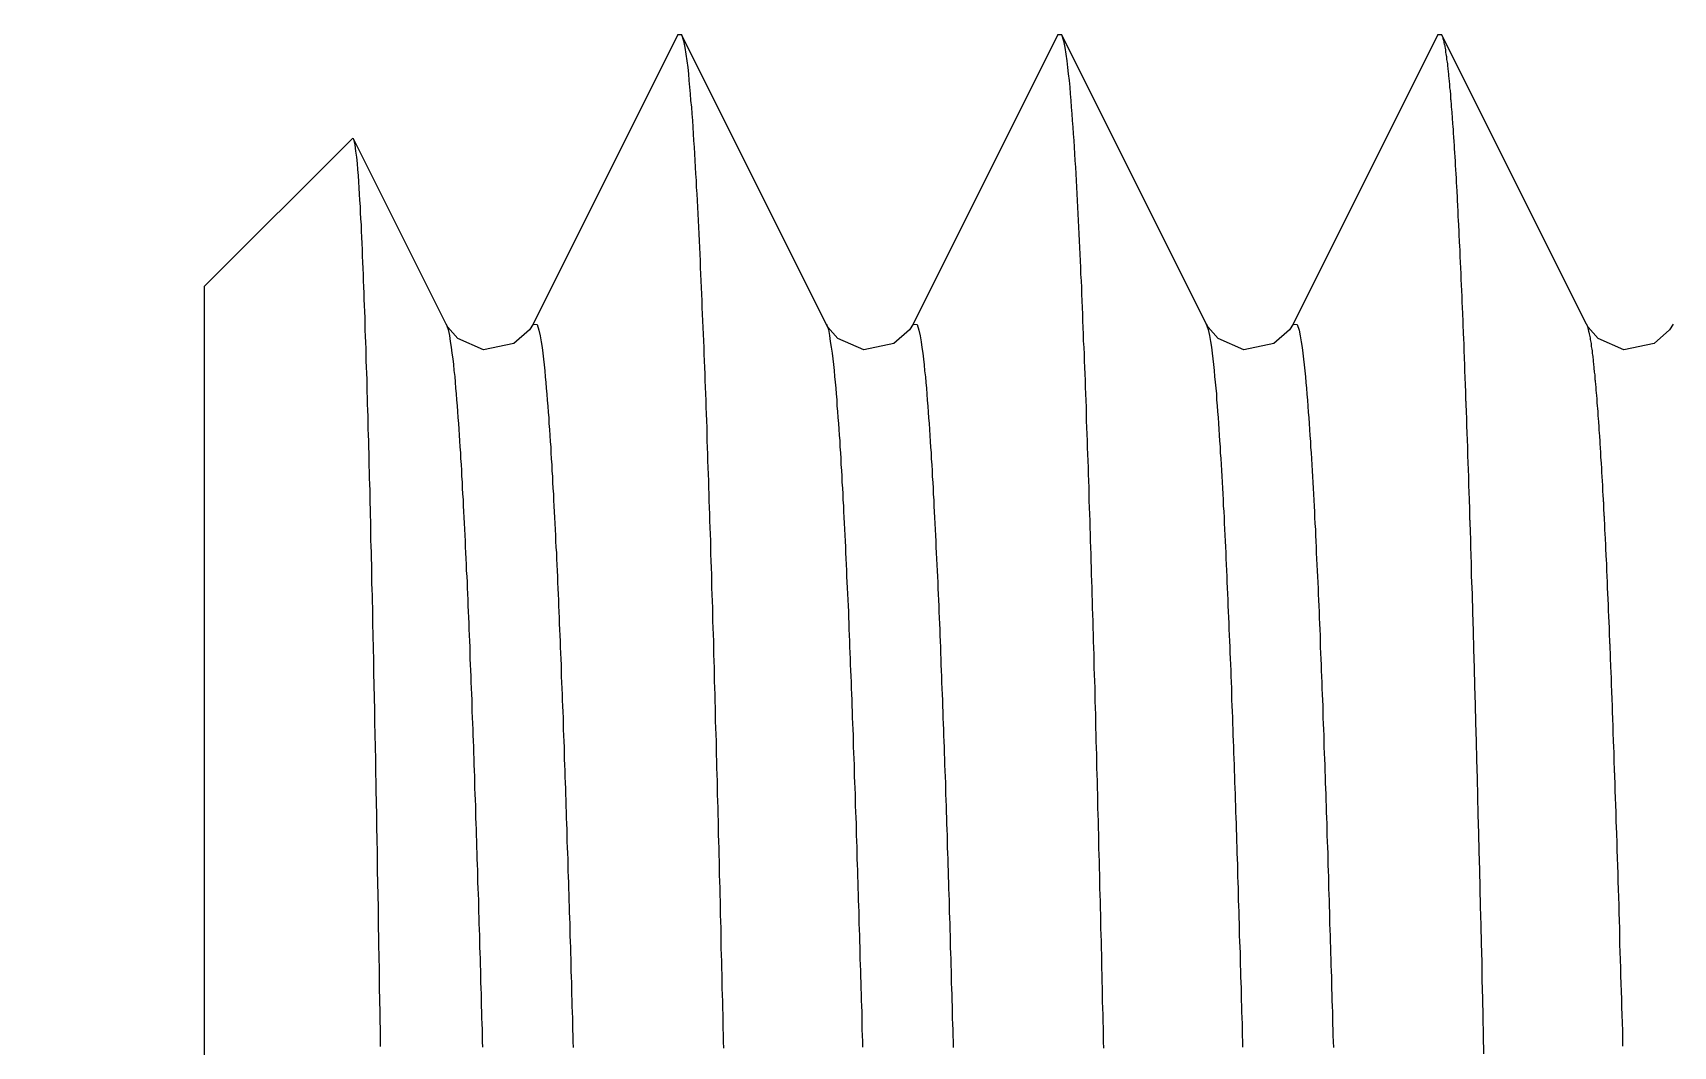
# Model space of a CAD drawing. Header units: millimetres. Extents: x 0 to 3800, y -67 to 2530.
# Drawn here: x 2223.3 to 2229.94, y 905.12 to 909.23 of the extents above; entities that cross this region are included whole.
import ezdxf

# ---------------------------------------------------------------- set-up
doc = ezdxf.new("R2010")
doc.units = ezdxf.units.MM
doc.layers.add('내부선 및 부속', color=4, linetype='Continuous')
doc.layers.add('치수선', color=7, linetype='Continuous')
doc.styles.add('____', font='')
doc.styles.get('____').set_extended_font_data('굴림')
doc.dimstyles.new('MSADIM', dxfattribs={"dimtxt": 33, "dimasz": 17, "dimexe": 10, "dimexo": 7.5, "dimgap": 10, "dimtad": 0, "dimtih": 1, "dimtoh": 1, "dimdec": 0, "dimzin": 1, "dimdsep": 46, "dimtxsty": '____', "dimcen": 11.25, "dimadec": 0, "dimazin": 0, "dimtfac": 1, "dimtdec": 0, "dimtix": 1, "dimtmove": 0, "dimatfit": 3, "dimfxl": 1, "dimtolj": 1, "dimtzin": 1, "dimarcsym": 0})

msp = doc.modelspace()

# ---------------------------------------------------------------- linework, layer by layer
at = {"layer": '내부선 및 부속', "linetype": 'Continuous'}
for p, q in [((2225.91, 909.2199), (2225.3232, 908.0468)), ((2225.91, 909.2199), (2225.9247, 909.2199)), ((2226.5115, 908.0468), (2225.9247, 909.2199)), ((2227.4499, 909.2199), (2226.863, 908.0468)), ((2227.4499, 909.2199), (2227.4645, 909.2199)), ((2228.0513, 908.0468), (2227.4645, 909.2199)), ((2228.9897, 909.2199), (2228.4029, 908.0468)), ((2228.9897, 909.2199), (2229.0043, 909.2199)), ((2229.5912, 908.0468), (2229.0043, 909.2199)), ((2223.9926, 908.2006), (2224.5914, 908.7995)), ((2224.5964, 908.797), (2224.5914, 908.7995)), ((2224.9717, 908.0468), (2224.5964, 908.797)), ((2223.9926, 877.4044), (2223.9926, 908.2004)), ((2228.0513, 908.0469), (2228.0513, 908.0468))]:
    msp.add_line(p, q, dxfattribs=at)
at = {"layer": '내부선 및 부속', "linetype": 'Continuous', "flags": 128}
for points in [[(2225.9248, 909.2197), (2225.9328, 909.1947), (2225.9378, 909.1677), (2225.9418, 909.1407), (2225.9458, 909.1137), (2225.9498, 909.0867), (2225.9528, 909.0607), (2225.9548, 909.0337), (2225.9578, 909.0067), (2225.9598, 908.9797), (2225.9618, 908.9527), (2225.9648, 908.9257), (2225.9668, 908.8987), (2225.9688, 908.8717), (2225.9708, 908.8447), (2225.9718, 908.8177), (2225.9738, 908.7907), (2225.9758, 908.7637), (2225.9778, 908.7367), (2225.9788, 908.7097), (2225.9808, 908.6827), (2225.9818, 908.6557), (2225.9838, 908.6287), (2225.9848, 908.6017), (2225.9868, 908.5747), (2225.9878, 908.5477), (2225.9898, 908.5207), (2225.9908, 908.4937), (2225.9918, 908.4667), (2225.9938, 908.4397), (2225.9948, 908.4127), (2225.9958, 908.3847), (2225.9978, 908.3577), (2225.9988, 908.3307), (2225.9998, 908.3037), (2226.0008, 908.2767), (2226.0018, 908.2497), (2226.0038, 908.2227), (2226.0048, 908.1957), (2226.0058, 908.1687), (2226.0068, 908.1417), (2226.0078, 908.1147), (2226.0088, 908.0877), (2226.0098, 908.0607), (2226.0118, 908.0337), (2226.0128, 908.0067), (2226.0138, 907.9797), (2226.0148, 907.9527), (2226.0158, 907.9257), (2226.0168, 907.8987), (2226.0178, 907.8717), (2226.0188, 907.8447), (2226.0198, 907.8177), (2226.0208, 907.7907), (2226.0218, 907.7637), (2226.0228, 907.7367), (2226.0238, 907.7097), (2226.0248, 907.6827), (2226.0258, 907.6547), (2226.0268, 907.6277), (2226.0268, 907.6007), (2226.0278, 907.5737), (2226.0288, 907.5467), (2226.0298, 907.5197), (2226.0308, 907.4927), (2226.0318, 907.4657), (2226.0328, 907.4387), (2226.0338, 907.4117), (2226.0348, 907.3847), (2226.0358, 907.3577), (2226.0358, 907.3307), (2226.0368, 907.3037), (2226.0378, 907.2767), (2226.0388, 907.2497), (2226.0398, 907.2227), (2226.0408, 907.1957), (2226.0418, 907.1687), (2226.0418, 907.1417), (2226.0428, 907.1147), (2226.0438, 907.0877), (2226.0448, 907.0597), (2226.0458, 907.0327), (2226.0458, 907.0057), (2226.0468, 906.9787), (2226.0478, 906.9517), (2226.0488, 906.9247), (2226.0498, 906.8977), (2226.0498, 906.8707), (2226.0508, 906.8437), (2226.0518, 906.8167), (2226.0528, 906.7897), (2226.0538, 906.7627), (2226.0538, 906.7357), (2226.0548, 906.7087), (2226.0558, 906.6817), (2226.0568, 906.6547), (2226.0568, 906.6277), (2226.0578, 906.6007), (2226.0588, 906.5737), (2226.0598, 906.5467), (2226.0598, 906.5197), (2226.0598, 906.5197), (2226.0608, 906.4917), (2226.0618, 906.4647), (2226.0618, 906.4377), (2226.0628, 906.4107), (2226.0638, 906.3837), (2226.0648, 906.3567), (2226.0648, 906.3297), (2226.0658, 906.3027), (2226.0668, 906.2757), (2226.0668, 906.2487), (2226.0678, 906.2217), (2226.0688, 906.1947), (2226.0698, 906.1677), (2226.0698, 906.1407), (2226.0708, 906.1137), (2226.0718, 906.0867), (2226.0718, 906.0597), (2226.0728, 906.0327), (2226.0738, 906.0057), (2226.0738, 905.9787), (2226.0748, 905.9507), (2226.0758, 905.9237), (2226.0758, 905.8967), (2226.0768, 905.8697), (2226.0778, 905.8427), (2226.0778, 905.8157), (2226.0788, 905.7887), (2226.0798, 905.7617), (2226.0798, 905.7347), (2226.0808, 905.7077), (2226.0818, 905.6807), (2226.0818, 905.6537), (2226.0828, 905.6267), (2226.0838, 905.5997), (2226.0838, 905.5727), (2226.0848, 905.5457), (2226.0848, 905.5187), (2226.0858, 905.4917), (2226.0868, 905.4647), (2226.0868, 905.4377), (2226.0878, 905.4097), (2226.0888, 905.3827), (2226.0888, 905.3557), (2226.0898, 905.3287), (2226.0908, 905.3017), (2226.0908, 905.2747), (2226.0918, 905.2477), (2226.0918, 905.2207), (2226.0928, 905.1937), (2226.0938, 905.1667), (2226.0938, 905.1397), (2226.0948, 905.1127)], [(2227.4648, 909.2197), (2227.4728, 909.1947), (2227.4778, 909.1677), (2227.4818, 909.1407), (2227.4858, 909.1137), (2227.4888, 909.0867), (2227.4918, 909.0607), (2227.4948, 909.0337), (2227.4978, 909.0067), (2227.4998, 908.9797), (2227.5018, 908.9527), (2227.5038, 908.9257), (2227.5058, 908.8987), (2227.5078, 908.8717), (2227.5098, 908.8447), (2227.5118, 908.8177), (2227.5138, 908.7907), (2227.5158, 908.7637), (2227.5168, 908.7367), (2227.5188, 908.7097), (2227.5208, 908.6827), (2227.5218, 908.6557), (2227.5238, 908.6287), (2227.5248, 908.6017), (2227.5268, 908.5747), (2227.5278, 908.5477), (2227.5288, 908.5207), (2227.5308, 908.4937), (2227.5318, 908.4667), (2227.5338, 908.4397), (2227.5348, 908.4127), (2227.5358, 908.3847), (2227.5368, 908.3577), (2227.5388, 908.3307), (2227.5398, 908.3037), (2227.5408, 908.2767), (2227.5418, 908.2497), (2227.5438, 908.2227), (2227.5448, 908.1957), (2227.5458, 908.1687), (2227.5468, 908.1417), (2227.5478, 908.1147), (2227.5488, 908.0877), (2227.5498, 908.0607), (2227.5508, 908.0337), (2227.5518, 908.0067), (2227.5528, 907.9797), (2227.5548, 907.9527), (2227.5558, 907.9257), (2227.5568, 907.8987), (2227.5578, 907.8717), (2227.5588, 907.8447), (2227.5598, 907.8177), (2227.5608, 907.7907), (2227.5618, 907.7637), (2227.5628, 907.7367), (2227.5638, 907.7097), (2227.5638, 907.6827), (2227.5648, 907.6547), (2227.5658, 907.6277), (2227.5668, 907.6007), (2227.5678, 907.5737), (2227.5688, 907.5467), (2227.5698, 907.5197), (2227.5708, 907.4927), (2227.5718, 907.4657), (2227.5728, 907.4387), (2227.5738, 907.4117), (2227.5748, 907.3847), (2227.5748, 907.3577), (2227.5758, 907.3307), (2227.5768, 907.3037), (2227.5778, 907.2767), (2227.5788, 907.2497), (2227.5798, 907.2227), (2227.5808, 907.1957), (2227.5808, 907.1687), (2227.5818, 907.1417), (2227.5828, 907.1147), (2227.5838, 907.0877), (2227.5848, 907.0597), (2227.5848, 907.0327), (2227.5858, 907.0057), (2227.5868, 906.9787), (2227.5878, 906.9517), (2227.5888, 906.9247), (2227.5888, 906.8977), (2227.5898, 906.8707), (2227.5908, 906.8437), (2227.5918, 906.8167), (2227.5928, 906.7897), (2227.5928, 906.7627), (2227.5938, 906.7357), (2227.5948, 906.7087), (2227.5958, 906.6817), (2227.5958, 906.6547), (2227.5968, 906.6277), (2227.5978, 906.6007), (2227.5988, 906.5737), (2227.5988, 906.5467), (2227.5998, 906.5197), (2227.5998, 906.5197), (2227.6008, 906.4917), (2227.6018, 906.4647), (2227.6018, 906.4377), (2227.6028, 906.4107), (2227.6038, 906.3837), (2227.6038, 906.3567), (2227.6048, 906.3297), (2227.6058, 906.3027), (2227.6068, 906.2757), (2227.6068, 906.2487), (2227.6078, 906.2217), (2227.6088, 906.1947), (2227.6088, 906.1677), (2227.6098, 906.1407), (2227.6108, 906.1137), (2227.6108, 906.0867), (2227.6118, 906.0597), (2227.6128, 906.0327), (2227.6128, 906.0057), (2227.6138, 905.9787), (2227.6148, 905.9507), (2227.6148, 905.9237), (2227.6158, 905.8967), (2227.6168, 905.8697), (2227.6168, 905.8427), (2227.6178, 905.8157), (2227.6188, 905.7887), (2227.6188, 905.7617), (2227.6198, 905.7347), (2227.6208, 905.7077), (2227.6208, 905.6807), (2227.6218, 905.6537), (2227.6228, 905.6267), (2227.6228, 905.5997), (2227.6238, 905.5727), (2227.6248, 905.5457), (2227.6248, 905.5187), (2227.6258, 905.4917), (2227.6268, 905.4647), (2227.6268, 905.4377), (2227.6278, 905.4097), (2227.6278, 905.3827), (2227.6288, 905.3557), (2227.6298, 905.3287), (2227.6298, 905.3017), (2227.6308, 905.2747), (2227.6318, 905.2477), (2227.6318, 905.2207), (2227.6328, 905.1937), (2227.6328, 905.1667), (2227.6338, 905.1397), (2227.6348, 905.1127)], [(2229.0038, 909.2197), (2229.0068, 909.2147), (2229.0088, 909.2097), (2229.0098, 909.2037), (2229.0118, 909.1977), (2229.0128, 909.1927), (2229.0138, 909.1867), (2229.0148, 909.1817), (2229.0168, 909.1757), (2229.0178, 909.1697), (2229.0188, 909.1647), (2229.0198, 909.1587), (2229.0198, 909.1527), (2229.0208, 909.1477), (2229.0218, 909.1417), (2229.0228, 909.1357), (2229.0238, 909.1307), (2229.0248, 909.1247), (2229.0248, 909.1187), (2229.0258, 909.1137), (2229.0268, 909.1077), (2229.0278, 909.1017), (2229.0278, 909.0957), (2229.0288, 909.0907), (2229.0298, 909.0847), (2229.0298, 909.0787), (2229.0308, 909.0737), (2229.0308, 909.0677), (2229.0318, 909.0617), (2229.0328, 909.0567), (2229.0328, 909.0507), (2229.0338, 909.0447), (2229.0338, 909.0387), (2229.0348, 909.0337), (2229.0348, 909.0277), (2229.0358, 909.0217), (2229.0358, 909.0157), (2229.0368, 909.0107), (2229.0368, 909.0047), (2229.0378, 908.9987), (2229.0388, 908.9937), (2229.0388, 908.9877), (2229.0398, 908.9817), (2229.0398, 908.9757), (2229.0398, 908.9707), (2229.0408, 908.9647), (2229.0408, 908.9587), (2229.0418, 908.9537), (2229.0418, 908.9477), (2229.0428, 908.9417), (2229.0428, 908.9357), (2229.0438, 908.9307), (2229.0438, 908.9247), (2229.0448, 908.9187), (2229.0448, 908.9137), (2229.0458, 908.9077), (2229.0458, 908.9017), (2229.0458, 908.8957), (2229.0468, 908.8907), (2229.0468, 908.8847), (2229.0478, 908.8787), (2229.0478, 908.8727), (2229.0488, 908.8677), (2229.0488, 908.8617), (2229.0488, 908.8557), (2229.0498, 908.8507), (2229.0498, 908.8447), (2229.0508, 908.8387), (2229.0508, 908.8327), (2229.0508, 908.8277), (2229.0518, 908.8217), (2229.0518, 908.8157), (2229.0528, 908.8097), (2229.0528, 908.8047), (2229.0528, 908.7987), (2229.0538, 908.7927), (2229.0538, 908.7877), (2229.0538, 908.7817), (2229.0548, 908.7757), (2229.0548, 908.7697), (2229.0558, 908.7647), (2229.0558, 908.7587), (2229.0558, 908.7527), (2229.0568, 908.7467), (2229.0568, 908.7417), (2229.0568, 908.7357), (2229.0578, 908.7297), (2229.0578, 908.7247), (2229.0578, 908.7187), (2229.0588, 908.7127), (2229.0588, 908.7067), (2229.0588, 908.7017), (2229.0598, 908.6957), (2229.0598, 908.6897), (2229.0598, 908.6837), (2229.0608, 908.6787), (2229.0608, 908.6727), (2229.0608, 908.6667), (2229.0618, 908.6617), (2229.0618, 908.6557), (2229.0618, 908.6497), (2229.0618, 908.6497), (2229.0628, 908.6437), (2229.0628, 908.6387), (2229.0628, 908.6327), (2229.0638, 908.6267), (2229.0638, 908.6207), (2229.0638, 908.6157), (2229.0648, 908.6097), (2229.0648, 908.6037), (2229.0648, 908.5977), (2229.0658, 908.5927), (2229.0658, 908.5867), (2229.0658, 908.5807), (2229.0658, 908.5757), (2229.0668, 908.5697), (2229.0668, 908.5637), (2229.0668, 908.5577), (2229.0678, 908.5527), (2229.0678, 908.5467), (2229.0678, 908.5407), (2229.0688, 908.5347), (2229.0688, 908.5297), (2229.0688, 908.5237), (2229.0688, 908.5177), (2229.0698, 908.5127), (2229.0698, 908.5067), (2229.0698, 908.5007), (2229.0708, 908.4947), (2229.0708, 908.4897), (2229.0708, 908.4837), (2229.0708, 908.4777), (2229.0718, 908.4717), (2229.0718, 908.4667), (2229.0718, 908.4607), (2229.0728, 908.4547), (2229.0728, 908.4487), (2229.0728, 908.4437), (2229.0728, 908.4377), (2229.0738, 908.4317), (2229.0738, 908.4267), (2229.0738, 908.4207), (2229.0748, 908.4147), (2229.0748, 908.4087), (2229.0748, 908.4037), (2229.0748, 908.3977), (2229.0758, 908.3917), (2229.0758, 908.3857), (2229.0758, 908.3807), (2229.0758, 908.3747), (2229.0768, 908.3687), (2229.0768, 908.3627), (2229.0768, 908.3577), (2229.0778, 908.3517), (2229.0778, 908.3457), (2229.0778, 908.3407), (2229.0778, 908.3347), (2229.0788, 908.3287), (2229.0788, 908.3227), (2229.0788, 908.3177), (2229.0788, 908.3117), (2229.0798, 908.3057), (2229.0798, 908.2997), (2229.0798, 908.2947), (2229.0798, 908.2887), (2229.0808, 908.2827), (2229.0808, 908.2767), (2229.0808, 908.2717), (2229.0808, 908.2657), (2229.0818, 908.2597), (2229.0818, 908.2547), (2229.0818, 908.2487), (2229.0818, 908.2427), (2229.0828, 908.2367), (2229.0828, 908.2317), (2229.0828, 908.2257), (2229.0828, 908.2197), (2229.0838, 908.2137), (2229.0838, 908.2087), (2229.0838, 908.2027), (2229.0838, 908.1967), (2229.0848, 908.1907), (2229.0848, 908.1857), (2229.0848, 908.1797), (2229.0848, 908.1737), (2229.0858, 908.1687), (2229.0858, 908.1627), (2229.0858, 908.1567), (2229.0858, 908.1507), (2229.0868, 908.1457), (2229.0868, 908.1397), (2229.0868, 908.1337), (2229.0868, 908.1277), (2229.0878, 908.1227), (2229.0878, 908.1167), (2229.0878, 908.1107), (2229.0878, 908.1047), (2229.0888, 908.0997), (2229.0888, 908.0937), (2229.0888, 908.0877), (2229.0888, 908.0817), (2229.0888, 908.0767), (2229.0888, 908.0767), (2229.0898, 908.0707), (2229.0898, 908.0647), (2229.0898, 908.0597), (2229.0898, 908.0537), (2229.0908, 908.0477), (2229.0908, 908.0417), (2229.0908, 908.0367), (2229.0908, 908.0307), (2229.0918, 908.0247), (2229.0918, 908.0187), (2229.0918, 908.0137), (2229.0918, 908.0077), (2229.0918, 908.0017), (2229.0928, 907.9957), (2229.0928, 907.9907), (2229.0928, 907.9847), (2229.0928, 907.9787), (2229.0938, 907.9737), (2229.0938, 907.9677), (2229.0938, 907.9617), (2229.0938, 907.9557), (2229.0938, 907.9507), (2229.0948, 907.9447), (2229.0948, 907.9387), (2229.0948, 907.9327), (2229.0948, 907.9277), (2229.0958, 907.9217), (2229.0958, 907.9157), (2229.0958, 907.9097), (2229.0958, 907.9047), (2229.0958, 907.8987), (2229.0968, 907.8927), (2229.0968, 907.8867), (2229.0968, 907.8817), (2229.0968, 907.8757), (2229.0968, 907.8697), (2229.0978, 907.8647), (2229.0978, 907.8587), (2229.0978, 907.8527), (2229.0978, 907.8467), (2229.0988, 907.8417), (2229.0988, 907.8357), (2229.0988, 907.8297), (2229.0988, 907.8237), (2229.0988, 907.8187), (2229.0998, 907.8127), (2229.0998, 907.8067), (2229.0998, 907.8007), (2229.0998, 907.7957), (2229.0998, 907.7897), (2229.1008, 907.7837), (2229.1008, 907.7777), (2229.1008, 907.7727), (2229.1008, 907.7667), (2229.1008, 907.7607), (2229.1018, 907.7557), (2229.1018, 907.7497), (2229.1018, 907.7437), (2229.1018, 907.7377), (2229.1028, 907.7327), (2229.1028, 907.7267), (2229.1028, 907.7207), (2229.1028, 907.7147), (2229.1028, 907.7097), (2229.1038, 907.7037), (2229.1038, 907.6977), (2229.1038, 907.6917), (2229.1038, 907.6867), (2229.1038, 907.6807), (2229.1048, 907.6747), (2229.1048, 907.6697), (2229.1048, 907.6637), (2229.1048, 907.6577), (2229.1048, 907.6517), (2229.1058, 907.6467), (2229.1058, 907.6407), (2229.1058, 907.6347), (2229.1058, 907.6287), (2229.1058, 907.6237), (2229.1068, 907.6177), (2229.1068, 907.6117), (2229.1068, 907.6057), (2229.1068, 907.6007), (2229.1068, 907.5947), (2229.1078, 907.5887), (2229.1078, 907.5827), (2229.1078, 907.5777), (2229.1078, 907.5717), (2229.1078, 907.5657), (2229.1088, 907.5607), (2229.1088, 907.5547), (2229.1088, 907.5487), (2229.1088, 907.5427), (2229.1088, 907.5377), (2229.1098, 907.5317), (2229.1098, 907.5257), (2229.1098, 907.5197), (2229.1098, 907.5147), (2229.1098, 907.5087), (2229.1098, 907.5027), (2229.1098, 907.5027), (2229.1108, 907.4967), (2229.1108, 907.4917), (2229.1108, 907.4857), (2229.1108, 907.4797), (2229.1108, 907.4737), (2229.1118, 907.4687), (2229.1118, 907.4627), (2229.1118, 907.4567), (2229.1118, 907.4517), (2229.1118, 907.4457), (2229.1128, 907.4397), (2229.1128, 907.4337), (2229.1128, 907.4287), (2229.1128, 907.4227), (2229.1128, 907.4167), (2229.1128, 907.4107), (2229.1138, 907.4057), (2229.1138, 907.3997), (2229.1138, 907.3937), (2229.1138, 907.3877), (2229.1138, 907.3827), (2229.1148, 907.3767), (2229.1148, 907.3707), (2229.1148, 907.3647), (2229.1148, 907.3597), (2229.1148, 907.3537), (2229.1158, 907.3477), (2229.1158, 907.3427), (2229.1158, 907.3367), (2229.1158, 907.3307), (2229.1158, 907.3247), (2229.1158, 907.3197), (2229.1168, 907.3137), (2229.1168, 907.3077), (2229.1168, 907.3017), (2229.1168, 907.2967), (2229.1168, 907.2907), (2229.1178, 907.2847), (2229.1178, 907.2787), (2229.1178, 907.2737), (2229.1178, 907.2677), (2229.1178, 907.2617), (2229.1178, 907.2557), (2229.1188, 907.2507), (2229.1188, 907.2447), (2229.1188, 907.2387), (2229.1188, 907.2337), (2229.1188, 907.2277), (2229.1198, 907.2217), (2229.1198, 907.2157), (2229.1198, 907.2107), (2229.1198, 907.2047), (2229.1198, 907.1987), (2229.1198, 907.1927), (2229.1208, 907.1877), (2229.1208, 907.1817), (2229.1208, 907.1757), (2229.1208, 907.1697), (2229.1208, 907.1647), (2229.1208, 907.1587), (2229.1218, 907.1527), (2229.1218, 907.1467), (2229.1218, 907.1417), (2229.1218, 907.1357), (2229.1218, 907.1297), (2229.1228, 907.1247), (2229.1228, 907.1187), (2229.1228, 907.1127), (2229.1228, 907.1067), (2229.1228, 907.1017), (2229.1228, 907.0957), (2229.1238, 907.0897), (2229.1238, 907.0837), (2229.1238, 907.0787), (2229.1238, 907.0727), (2229.1238, 907.0667), (2229.1238, 907.0607), (2229.1248, 907.0557), (2229.1248, 907.0497), (2229.1248, 907.0437), (2229.1248, 907.0377), (2229.1248, 907.0327), (2229.1248, 907.0267), (2229.1248, 907.0267)], [(2224.7058, 905.1197), (2224.7058, 905.1447), (2224.7048, 905.1697), (2224.7048, 905.1947), (2224.7038, 905.2197), (2224.7038, 905.2447), (2224.7038, 905.2697), (2224.7028, 905.2947), (2224.7028, 905.3197), (2224.7028, 905.3197), (2224.7018, 905.3447), (2224.7018, 905.3697), (2224.7018, 905.3947), (2224.7008, 905.4197), (2224.7008, 905.4447), (2224.6998, 905.4697), (2224.6998, 905.4947), (2224.6988, 905.5197), (2224.6988, 905.5447), (2224.6988, 905.5697), (2224.6978, 905.5947), (2224.6978, 905.6197), (2224.6968, 905.6447), (2224.6968, 905.6697), (2224.6968, 905.6947), (2224.6958, 905.7207), (2224.6958, 905.7457), (2224.6948, 905.7707), (2224.6948, 905.7957), (2224.6938, 905.8207), (2224.6938, 905.8457), (2224.6928, 905.8707), (2224.6928, 905.8957), (2224.6928, 905.9207), (2224.6918, 905.9457), (2224.6918, 905.9707), (2224.6908, 905.9957), (2224.6908, 906.0207), (2224.6898, 906.0457), (2224.6898, 906.0707), (2224.6888, 906.0957), (2224.6888, 906.1207), (2224.6878, 906.1457), (2224.6878, 906.1707), (2224.6878, 906.1957), (2224.6868, 906.2207), (2224.6868, 906.2457), (2224.6858, 906.2707), (2224.6858, 906.2957), (2224.6848, 906.3207), (2224.6848, 906.3457), (2224.6838, 906.3707), (2224.6838, 906.3957), (2224.6828, 906.4207), (2224.6828, 906.4457), (2224.6818, 906.4707), (2224.6818, 906.4967), (2224.6808, 906.5217), (2224.6808, 906.5467), (2224.6798, 906.5717), (2224.6798, 906.5967), (2224.6788, 906.6217), (2224.6788, 906.6467), (2224.6778, 906.6717), (2224.6778, 906.6967), (2224.6768, 906.7217), (2224.6768, 906.7467), (2224.6758, 906.7717), (2224.6758, 906.7967), (2224.6748, 906.8217), (2224.6748, 906.8467), (2224.6738, 906.8717), (2224.6738, 906.8967), (2224.6728, 906.9217), (2224.6728, 906.9467), (2224.6718, 906.9717), (2224.6708, 906.9967), (2224.6708, 907.0217), (2224.6698, 907.0467), (2224.6698, 907.0717), (2224.6688, 907.0967), (2224.6688, 907.1217), (2224.6678, 907.1467), (2224.6668, 907.1717), (2224.6668, 907.1967), (2224.6658, 907.2217), (2224.6658, 907.2467), (2224.6648, 907.2717), (2224.6648, 907.2967), (2224.6638, 907.3227), (2224.6628, 907.3477), (2224.6628, 907.3727), (2224.6618, 907.3977), (2224.6608, 907.4227), (2224.6608, 907.4477), (2224.6598, 907.4727), (2224.6598, 907.4977), (2224.6588, 907.5227), (2224.6578, 907.5477), (2224.6578, 907.5727), (2224.6568, 907.5977), (2224.6558, 907.6227), (2224.6558, 907.6477), (2224.6548, 907.6727), (2224.6538, 907.6977), (2224.6528, 907.7227), (2224.6528, 907.7477), (2224.6518, 907.7727), (2224.6508, 907.7977), (2224.6508, 907.8227), (2224.6508, 907.8227), (2224.6498, 907.8477), (2224.6488, 907.8727), (2224.6478, 907.8977), (2224.6478, 907.9227), (2224.6468, 907.9477), (2224.6458, 907.9727), (2224.6448, 907.9977), (2224.6438, 908.0227), (2224.6428, 908.0477), (2224.6428, 908.0727), (2224.6418, 908.0977), (2224.6408, 908.1227), (2224.6398, 908.1477), (2224.6388, 908.1727), (2224.6378, 908.1977), (2224.6368, 908.2227), (2224.6358, 908.2477), (2224.6348, 908.2727), (2224.6338, 908.2977), (2224.6328, 908.3227), (2224.6318, 908.3487), (2224.6308, 908.3737), (2224.6298, 908.3987), (2224.6288, 908.4237), (2224.6278, 908.4487), (2224.6258, 908.4737), (2224.6248, 908.4987), (2224.6238, 908.5237), (2224.6218, 908.5487), (2224.6208, 908.5737), (2224.6188, 908.5987), (2224.6178, 908.6237), (2224.6158, 908.6487), (2224.6138, 908.6737), (2224.6118, 908.6977), (2224.6088, 908.7227), (2224.6058, 908.7477), (2224.6028, 908.7727), (2224.5968, 908.7967), (2224.5968, 908.7967)], [(2225.3232, 908.0467), (2225.3087, 908.0232), (2225.2456, 907.9678), (2225.1231, 907.9428), (2225.0189, 907.9888), (2224.9784, 908.0347), (2224.9716, 908.0469)], [(2224.9718, 908.0467), (2224.9798, 908.0247), (2224.9848, 908.0007), (2224.9878, 907.9767), (2224.9918, 907.9537), (2224.9948, 907.9297), (2224.9978, 907.9067), (2225.0008, 907.8827), (2225.0028, 907.8587), (2225.0058, 907.8347), (2225.0078, 907.8117), (2225.0098, 907.7877), (2225.0118, 907.7637), (2225.0138, 907.7397), (2225.0158, 907.7157), (2225.0168, 907.6927), (2225.0188, 907.6687), (2225.0208, 907.6447), (2225.0228, 907.6207), (2225.0238, 907.5967), (2225.0258, 907.5737), (2225.0268, 907.5497), (2225.0288, 907.5257), (2225.0298, 907.5017), (2225.0318, 907.4777), (2225.0328, 907.4537), (2225.0338, 907.4307), (2225.0358, 907.4067), (2225.0368, 907.3827), (2225.0378, 907.3587), (2225.0398, 907.3347), (2225.0408, 907.3107), (2225.0418, 907.2877), (2225.0428, 907.2637), (2225.0438, 907.2397), (2225.0458, 907.2157), (2225.0468, 907.1917), (2225.0478, 907.1677), (2225.0488, 907.1447), (2225.0498, 907.1207), (2225.0508, 907.0967), (2225.0518, 907.0727), (2225.0528, 907.0487), (2225.0548, 907.0247), (2225.0558, 907.0017), (2225.0568, 906.9777), (2225.0578, 906.9537), (2225.0588, 906.9297), (2225.0598, 906.9057), (2225.0608, 906.8817), (2225.0618, 906.8577), (2225.0628, 906.8347), (2225.0638, 906.8107), (2225.0648, 906.7867), (2225.0658, 906.7627), (2225.0668, 906.7387), (2225.0668, 906.7147), (2225.0678, 906.6907), (2225.0688, 906.6677), (2225.0698, 906.6437), (2225.0708, 906.6197), (2225.0718, 906.5957), (2225.0728, 906.5717), (2225.0738, 906.5477), (2225.0748, 906.5247), (2225.0758, 906.5007), (2225.0758, 906.4767), (2225.0768, 906.4527), (2225.0778, 906.4287), (2225.0788, 906.4047), (2225.0798, 906.3807), (2225.0808, 906.3577), (2225.0818, 906.3337), (2225.0818, 906.3097), (2225.0828, 906.2857), (2225.0838, 906.2617), (2225.0848, 906.2377), (2225.0858, 906.2137), (2225.0858, 906.1907), (2225.0868, 906.1667), (2225.0878, 906.1427), (2225.0888, 906.1187), (2225.0898, 906.0947), (2225.0898, 906.0707), (2225.0908, 906.0467), (2225.0918, 906.0237), (2225.0928, 905.9997), (2225.0928, 905.9757), (2225.0938, 905.9517), (2225.0948, 905.9277), (2225.0958, 905.9037), (2225.0958, 905.8797), (2225.0968, 905.8567), (2225.0978, 905.8327), (2225.0988, 905.8087), (2225.0988, 905.7847), (2225.0998, 905.7607), (2225.1008, 905.7367), (2225.1018, 905.7127), (2225.1018, 905.6897), (2225.1028, 905.6657), (2225.1028, 905.6657), (2225.1038, 905.6417), (2225.1038, 905.6177), (2225.1048, 905.5937), (2225.1058, 905.5697), (2225.1068, 905.5457), (2225.1068, 905.5227), (2225.1078, 905.4987), (2225.1088, 905.4747), (2225.1088, 905.4507), (2225.1098, 905.4267), (2225.1108, 905.4027), (2225.1108, 905.3787), (2225.1118, 905.3557), (2225.1128, 905.3317), (2225.1128, 905.3077), (2225.1138, 905.2837), (2225.1148, 905.2597), (2225.1148, 905.2357), (2225.1158, 905.2117), (2225.1168, 905.1887), (2225.1168, 905.1647), (2225.1178, 905.1407), (2225.1188, 905.1167)], [(2225.3228, 908.0467), (2225.3398, 908.0457), (2225.3468, 908.0227), (2225.3518, 907.9997), (2225.3558, 907.9757), (2225.3598, 907.9527), (2225.3628, 907.9287), (2225.3658, 907.9047), (2225.3678, 907.8817), (2225.3708, 907.8577), (2225.3728, 907.8337), (2225.3748, 907.8097), (2225.3768, 907.7867), (2225.3788, 907.7627), (2225.3808, 907.7387), (2225.3828, 907.7147), (2225.3848, 907.6907), (2225.3868, 907.6677), (2225.3878, 907.6437), (2225.3898, 907.6197), (2225.3908, 907.5957), (2225.3928, 907.5717), (2225.3948, 907.5487), (2225.3958, 907.5247), (2225.3968, 907.5007), (2225.3988, 907.4767), (2225.3998, 907.4527), (2225.4018, 907.4287), (2225.4028, 907.4057), (2225.4038, 907.3817), (2225.4058, 907.3577), (2225.4068, 907.3337), (2225.4078, 907.3097), (2225.4088, 907.2857), (2225.4108, 907.2627), (2225.4118, 907.2387), (2225.4128, 907.2147), (2225.4138, 907.1907), (2225.4148, 907.1667), (2225.4158, 907.1427), (2225.4178, 907.1197), (2225.4188, 907.0957), (2225.4198, 907.0717), (2225.4208, 907.0477), (2225.4218, 907.0237), (2225.4228, 906.9997), (2225.4238, 906.9757), (2225.4248, 906.9527), (2225.4258, 906.9287), (2225.4268, 906.9047), (2225.4278, 906.8807), (2225.4288, 906.8567), (2225.4298, 906.8327), (2225.4308, 906.8097), (2225.4318, 906.7857), (2225.4328, 906.7617), (2225.4338, 906.7377), (2225.4348, 906.7137), (2225.4358, 906.6897), (2225.4368, 906.6657), (2225.4378, 906.6427), (2225.4378, 906.6187), (2225.4388, 906.5947), (2225.4398, 906.5707), (2225.4408, 906.5467), (2225.4418, 906.5227), (2225.4428, 906.4987), (2225.4438, 906.4757), (2225.4448, 906.4517), (2225.4448, 906.4277), (2225.4458, 906.4037), (2225.4468, 906.3797), (2225.4478, 906.3557), (2225.4488, 906.3327), (2225.4498, 906.3087), (2225.4498, 906.2847), (2225.4508, 906.2607), (2225.4518, 906.2367), (2225.4528, 906.2127), (2225.4538, 906.1887), (2225.4548, 906.1657), (2225.4548, 906.1417), (2225.4558, 906.1177), (2225.4568, 906.0937), (2225.4578, 906.0697), (2225.4578, 906.0457), (2225.4588, 906.0217), (2225.4598, 905.9987), (2225.4608, 905.9747), (2225.4608, 905.9507), (2225.4618, 905.9267), (2225.4628, 905.9027), (2225.4638, 905.8787), (2225.4638, 905.8547), (2225.4648, 905.8317), (2225.4658, 905.8077), (2225.4668, 905.7837), (2225.4668, 905.7597), (2225.4678, 905.7357), (2225.4688, 905.7117), (2225.4698, 905.6877), (2225.4698, 905.6877), (2225.4698, 905.6647), (2225.4708, 905.6407), (2225.4718, 905.6167), (2225.4718, 905.5927), (2225.4728, 905.5687), (2225.4738, 905.5447), (2225.4748, 905.5207), (2225.4748, 905.4977), (2225.4758, 905.4737), (2225.4768, 905.4497), (2225.4768, 905.4257), (2225.4778, 905.4017), (2225.4788, 905.3777), (2225.4788, 905.3537), (2225.4798, 905.3307), (2225.4808, 905.3067), (2225.4808, 905.2827), (2225.4818, 905.2587), (2225.4828, 905.2347), (2225.4828, 905.2107), (2225.4838, 905.1867), (2225.4848, 905.1637), (2225.4848, 905.1397), (2225.4858, 905.1157)], [(2226.863, 908.0467), (2226.8485, 908.0232), (2226.7854, 907.9678), (2226.663, 907.9428), (2226.5587, 907.9888), (2226.5183, 908.0347), (2226.5114, 908.0469)], [(2226.5118, 908.0467), (2226.5198, 908.0247), (2226.5238, 908.0007), (2226.5278, 907.9767), (2226.5318, 907.9537), (2226.5348, 907.9297), (2226.5378, 907.9067), (2226.5408, 907.8827), (2226.5428, 907.8587), (2226.5448, 907.8347), (2226.5478, 907.8117), (2226.5498, 907.7877), (2226.5518, 907.7637), (2226.5538, 907.7397), (2226.5548, 907.7157), (2226.5568, 907.6927), (2226.5588, 907.6687), (2226.5608, 907.6447), (2226.5618, 907.6207), (2226.5638, 907.5967), (2226.5658, 907.5737), (2226.5668, 907.5497), (2226.5688, 907.5257), (2226.5698, 907.5017), (2226.5708, 907.4777), (2226.5728, 907.4537), (2226.5738, 907.4307), (2226.5748, 907.4067), (2226.5768, 907.3827), (2226.5778, 907.3587), (2226.5788, 907.3347), (2226.5808, 907.3107), (2226.5818, 907.2877), (2226.5828, 907.2637), (2226.5838, 907.2397), (2226.5848, 907.2157), (2226.5868, 907.1917), (2226.5878, 907.1677), (2226.5888, 907.1447), (2226.5898, 907.1207), (2226.5908, 907.0967), (2226.5918, 907.0727), (2226.5928, 907.0487), (2226.5938, 907.0247), (2226.5948, 907.0017), (2226.5958, 906.9777), (2226.5978, 906.9537), (2226.5988, 906.9297), (2226.5998, 906.9057), (2226.6008, 906.8817), (2226.6018, 906.8577), (2226.6028, 906.8347), (2226.6028, 906.8107), (2226.6038, 906.7867), (2226.6048, 906.7627), (2226.6058, 906.7387), (2226.6068, 906.7147), (2226.6078, 906.6907), (2226.6088, 906.6677), (2226.6098, 906.6437), (2226.6108, 906.6197), (2226.6118, 906.5957), (2226.6128, 906.5717), (2226.6138, 906.5477), (2226.6148, 906.5247), (2226.6148, 906.5007), (2226.6158, 906.4767), (2226.6168, 906.4527), (2226.6178, 906.4287), (2226.6188, 906.4047), (2226.6198, 906.3807), (2226.6208, 906.3577), (2226.6208, 906.3337), (2226.6218, 906.3097), (2226.6228, 906.2857), (2226.6238, 906.2617), (2226.6248, 906.2377), (2226.6248, 906.2137), (2226.6258, 906.1907), (2226.6268, 906.1667), (2226.6278, 906.1427), (2226.6288, 906.1187), (2226.6288, 906.0947), (2226.6298, 906.0707), (2226.6308, 906.0467), (2226.6318, 906.0237), (2226.6318, 905.9997), (2226.6328, 905.9757), (2226.6338, 905.9517), (2226.6348, 905.9277), (2226.6358, 905.9037), (2226.6358, 905.8797), (2226.6368, 905.8567), (2226.6378, 905.8327), (2226.6378, 905.8087), (2226.6388, 905.7847), (2226.6398, 905.7607), (2226.6408, 905.7367), (2226.6408, 905.7127), (2226.6418, 905.6897), (2226.6428, 905.6657), (2226.6428, 905.6657), (2226.6438, 905.6417), (2226.6438, 905.6177), (2226.6448, 905.5937), (2226.6458, 905.5697), (2226.6458, 905.5457), (2226.6468, 905.5227), (2226.6478, 905.4987), (2226.6478, 905.4747), (2226.6488, 905.4507), (2226.6498, 905.4267), (2226.6498, 905.4027), (2226.6508, 905.3787), (2226.6518, 905.3557), (2226.6528, 905.3317), (2226.6528, 905.3077), (2226.6538, 905.2837), (2226.6548, 905.2597), (2226.6548, 905.2357), (2226.6558, 905.2117), (2226.6558, 905.1887), (2226.6568, 905.1647), (2226.6578, 905.1407), (2226.6578, 905.1167)], [(2226.8628, 908.0467), (2226.8798, 908.0457), (2226.8868, 908.0227), (2226.8918, 907.9997), (2226.8958, 907.9757), (2226.8988, 907.9527), (2226.9028, 907.9287), (2226.9048, 907.9047), (2226.9078, 907.8817), (2226.9098, 907.8577), (2226.9128, 907.8337), (2226.9148, 907.8097), (2226.9168, 907.7867), (2226.9188, 907.7627), (2226.9208, 907.7387), (2226.9228, 907.7147), (2226.9248, 907.6907), (2226.9258, 907.6677), (2226.9278, 907.6437), (2226.9298, 907.6197), (2226.9308, 907.5957), (2226.9328, 907.5717), (2226.9338, 907.5487), (2226.9358, 907.5247), (2226.9368, 907.5007), (2226.9388, 907.4767), (2226.9398, 907.4527), (2226.9408, 907.4287), (2226.9428, 907.4057), (2226.9438, 907.3817), (2226.9448, 907.3577), (2226.9468, 907.3337), (2226.9478, 907.3097), (2226.9488, 907.2857), (2226.9498, 907.2627), (2226.9518, 907.2387), (2226.9528, 907.2147), (2226.9538, 907.1907), (2226.9548, 907.1667), (2226.9558, 907.1427), (2226.9568, 907.1197), (2226.9578, 907.0957), (2226.9598, 907.0717), (2226.9608, 907.0477), (2226.9618, 907.0237), (2226.9628, 906.9997), (2226.9638, 906.9757), (2226.9648, 906.9527), (2226.9658, 906.9287), (2226.9668, 906.9047), (2226.9678, 906.8807), (2226.9688, 906.8567), (2226.9698, 906.8327), (2226.9708, 906.8097), (2226.9718, 906.7857), (2226.9728, 906.7617), (2226.9738, 906.7377), (2226.9748, 906.7137), (2226.9758, 906.6897), (2226.9758, 906.6657), (2226.9768, 906.6427), (2226.9778, 906.6187), (2226.9788, 906.5947), (2226.9798, 906.5707), (2226.9808, 906.5467), (2226.9818, 906.5227), (2226.9828, 906.4987), (2226.9838, 906.4757), (2226.9838, 906.4517), (2226.9848, 906.4277), (2226.9858, 906.4037), (2226.9868, 906.3797), (2226.9878, 906.3557), (2226.9888, 906.3327), (2226.9888, 906.3087), (2226.9898, 906.2847), (2226.9908, 906.2607), (2226.9918, 906.2367), (2226.9928, 906.2127), (2226.9938, 906.1887), (2226.9938, 906.1657), (2226.9948, 906.1417), (2226.9958, 906.1177), (2226.9968, 906.0937), (2226.9968, 906.0697), (2226.9978, 906.0457), (2226.9988, 906.0217), (2226.9998, 905.9987), (2227.0008, 905.9747), (2227.0008, 905.9507), (2227.0018, 905.9267), (2227.0028, 905.9027), (2227.0038, 905.8787), (2227.0038, 905.8547), (2227.0048, 905.8317), (2227.0058, 905.8077), (2227.0068, 905.7837), (2227.0068, 905.7597), (2227.0078, 905.7357), (2227.0088, 905.7117), (2227.0088, 905.6877), (2227.0088, 905.6877), (2227.0098, 905.6647), (2227.0108, 905.6407), (2227.0118, 905.6167), (2227.0118, 905.5927), (2227.0128, 905.5687), (2227.0138, 905.5447), (2227.0138, 905.5207), (2227.0148, 905.4977), (2227.0158, 905.4737), (2227.0158, 905.4497), (2227.0168, 905.4257), (2227.0178, 905.4017), (2227.0178, 905.3777), (2227.0188, 905.3537), (2227.0198, 905.3307), (2227.0198, 905.3067), (2227.0208, 905.2827), (2227.0218, 905.2587), (2227.0218, 905.2347), (2227.0228, 905.2107), (2227.0238, 905.1867), (2227.0238, 905.1637), (2227.0248, 905.1397), (2227.0258, 905.1157)], [(2228.0508, 908.0467), (2228.0588, 908.0247), (2228.0638, 908.0007), (2228.0678, 907.9767), (2228.0718, 907.9537), (2228.0748, 907.9297), (2228.0778, 907.9067), (2228.0808, 907.8827), (2228.0828, 907.8587), (2228.0848, 907.8347), (2228.0868, 907.8117), (2228.0898, 907.7877), (2228.0918, 907.7637), (2228.0928, 907.7397), (2228.0948, 907.7157), (2228.0968, 907.6927), (2228.0988, 907.6687), (2228.1008, 907.6447), (2228.1018, 907.6207), (2228.1038, 907.5967), (2228.1048, 907.5737), (2228.1068, 907.5497), (2228.1078, 907.5257), (2228.1098, 907.5017), (2228.1108, 907.4777), (2228.1128, 907.4537), (2228.1138, 907.4307), (2228.1148, 907.4067), (2228.1168, 907.3827), (2228.1178, 907.3587), (2228.1188, 907.3347), (2228.1198, 907.3107), (2228.1218, 907.2877), (2228.1228, 907.2637), (2228.1238, 907.2397), (2228.1248, 907.2157), (2228.1258, 907.1917), (2228.1278, 907.1677), (2228.1288, 907.1447), (2228.1298, 907.1207), (2228.1308, 907.0967), (2228.1318, 907.0727), (2228.1328, 907.0487), (2228.1338, 907.0247), (2228.1348, 907.0017), (2228.1358, 906.9777), (2228.1368, 906.9537), (2228.1378, 906.9297), (2228.1388, 906.9057), (2228.1398, 906.8817), (2228.1408, 906.8577), (2228.1418, 906.8347), (2228.1428, 906.8107), (2228.1438, 906.7867), (2228.1448, 906.7627), (2228.1458, 906.7387), (2228.1468, 906.7147), (2228.1478, 906.6917), (2228.1488, 906.6677), (2228.1498, 906.6437), (2228.1508, 906.6197), (2228.1518, 906.5957), (2228.1528, 906.5717), (2228.1528, 906.5477), (2228.1538, 906.5247), (2228.1548, 906.5007), (2228.1558, 906.4767), (2228.1568, 906.4527), (2228.1578, 906.4287), (2228.1588, 906.4047), (2228.1588, 906.3807), (2228.1598, 906.3577), (2228.1608, 906.3337), (2228.1618, 906.3097), (2228.1628, 906.2857), (2228.1638, 906.2617), (2228.1638, 906.2377), (2228.1648, 906.2137), (2228.1658, 906.1907), (2228.1668, 906.1667), (2228.1678, 906.1427), (2228.1678, 906.1187), (2228.1688, 906.0947), (2228.1698, 906.0707), (2228.1708, 906.0467), (2228.1718, 906.0237), (2228.1718, 905.9997), (2228.1728, 905.9757), (2228.1738, 905.9517), (2228.1748, 905.9277), (2228.1748, 905.9037), (2228.1758, 905.8797), (2228.1768, 905.8567), (2228.1778, 905.8327), (2228.1778, 905.8087), (2228.1788, 905.7847), (2228.1798, 905.7607), (2228.1798, 905.7367), (2228.1808, 905.7127), (2228.1818, 905.6897), (2228.1828, 905.6657), (2228.1828, 905.6657), (2228.1828, 905.6417), (2228.1838, 905.6177), (2228.1848, 905.5937), (2228.1848, 905.5697), (2228.1858, 905.5457), (2228.1868, 905.5227), (2228.1878, 905.4987), (2228.1878, 905.4747), (2228.1888, 905.4507), (2228.1898, 905.4267), (2228.1898, 905.4027), (2228.1908, 905.3787), (2228.1918, 905.3557), (2228.1918, 905.3317), (2228.1928, 905.3077), (2228.1938, 905.2837), (2228.1938, 905.2597), (2228.1948, 905.2357), (2228.1958, 905.2117), (2228.1958, 905.1887), (2228.1968, 905.1647), (2228.1978, 905.1407), (2228.1978, 905.1167)], [(2228.4028, 908.0467), (2228.3883, 908.0232), (2228.3252, 907.9678), (2228.2028, 907.9428), (2228.0985, 907.9888), (2228.0581, 908.0347), (2228.0513, 908.0469)], [(2228.4028, 908.0467), (2228.4198, 908.0457), (2228.4268, 908.0227), (2228.4318, 907.9997), (2228.4358, 907.9757), (2228.4388, 907.9527), (2228.4418, 907.9287), (2228.4448, 907.9047), (2228.4478, 907.8817), (2228.4498, 907.8577), (2228.4528, 907.8337), (2228.4548, 907.8097), (2228.4568, 907.7867), (2228.4588, 907.7627), (2228.4608, 907.7387), (2228.4628, 907.7147), (2228.4638, 907.6907), (2228.4658, 907.6677), (2228.4678, 907.6437), (2228.4698, 907.6197), (2228.4708, 907.5957), (2228.4728, 907.5717), (2228.4738, 907.5487), (2228.4758, 907.5247), (2228.4768, 907.5007), (2228.4788, 907.4767), (2228.4798, 907.4527), (2228.4808, 907.4287), (2228.4828, 907.4057), (2228.4838, 907.3817), (2228.4848, 907.3577), (2228.4868, 907.3337), (2228.4878, 907.3097), (2228.4888, 907.2857), (2228.4898, 907.2627), (2228.4908, 907.2387), (2228.4928, 907.2147), (2228.4938, 907.1907), (2228.4948, 907.1667), (2228.4958, 907.1427), (2228.4968, 907.1197), (2228.4978, 907.0957), (2228.4988, 907.0717), (2228.4998, 907.0477), (2228.5018, 907.0237), (2228.5028, 906.9997), (2228.5038, 906.9757), (2228.5048, 906.9527), (2228.5058, 906.9287), (2228.5068, 906.9047), (2228.5078, 906.8807), (2228.5088, 906.8567), (2228.5098, 906.8327), (2228.5108, 906.8097), (2228.5118, 906.7857), (2228.5128, 906.7617), (2228.5128, 906.7377), (2228.5138, 906.7137), (2228.5148, 906.6897), (2228.5158, 906.6657), (2228.5168, 906.6427), (2228.5178, 906.6187), (2228.5188, 906.5947), (2228.5198, 906.5707), (2228.5208, 906.5467), (2228.5218, 906.5227), (2228.5228, 906.4997), (2228.5228, 906.4757), (2228.5238, 906.4517), (2228.5248, 906.4277), (2228.5258, 906.4037), (2228.5268, 906.3797), (2228.5278, 906.3557), (2228.5278, 906.3327), (2228.5288, 906.3087), (2228.5298, 906.2847), (2228.5308, 906.2607), (2228.5318, 906.2367), (2228.5328, 906.2127), (2228.5328, 906.1887), (2228.5338, 906.1657), (2228.5348, 906.1417), (2228.5358, 906.1177), (2228.5368, 906.0937), (2228.5368, 906.0697), (2228.5378, 906.0457), (2228.5388, 906.0217), (2228.5398, 905.9987), (2228.5398, 905.9747), (2228.5408, 905.9507), (2228.5418, 905.9267), (2228.5428, 905.9027), (2228.5428, 905.8787), (2228.5438, 905.8547), (2228.5448, 905.8317), (2228.5458, 905.8077), (2228.5458, 905.7837), (2228.5468, 905.7597), (2228.5478, 905.7357), (2228.5488, 905.7117), (2228.5488, 905.6877), (2228.5488, 905.6877), (2228.5498, 905.6647), (2228.5508, 905.6407), (2228.5508, 905.6167), (2228.5518, 905.5927), (2228.5528, 905.5687), (2228.5528, 905.5447), (2228.5538, 905.5207), (2228.5548, 905.4977), (2228.5558, 905.4737), (2228.5558, 905.4497), (2228.5568, 905.4257), (2228.5578, 905.4017), (2228.5578, 905.3777), (2228.5588, 905.3537), (2228.5598, 905.3307), (2228.5598, 905.3067), (2228.5608, 905.2827), (2228.5618, 905.2587), (2228.5618, 905.2347), (2228.5628, 905.2107), (2228.5638, 905.1867), (2228.5638, 905.1637), (2228.5648, 905.1397), (2228.5658, 905.1157)], [(2229.5908, 908.0467), (2229.5938, 908.0417), (2229.5958, 908.0357), (2229.5968, 908.0307), (2229.5988, 908.0247), (2229.5998, 908.0187), (2229.6008, 908.0137), (2229.6028, 908.0077), (2229.6038, 908.0017), (2229.6048, 907.9967), (2229.6058, 907.9907), (2229.6068, 907.9847), (2229.6078, 907.9787), (2229.6088, 907.9737), (2229.6098, 907.9677), (2229.6108, 907.9617), (2229.6108, 907.9557), (2229.6118, 907.9507), (2229.6128, 907.9447), (2229.6138, 907.9387), (2229.6148, 907.9327), (2229.6148, 907.9277), (2229.6158, 907.9217), (2229.6168, 907.9157), (2229.6168, 907.9097), (2229.6178, 907.9047), (2229.6188, 907.8987), (2229.6188, 907.8927), (2229.6198, 907.8867), (2229.6198, 907.8807), (2229.6208, 907.8757), (2229.6218, 907.8697), (2229.6218, 907.8637), (2229.6228, 907.8577), (2229.6228, 907.8517), (2229.6238, 907.8467), (2229.6248, 907.8407), (2229.6248, 907.8347), (2229.6258, 907.8287), (2229.6258, 907.8227), (2229.6268, 907.8177), (2229.6268, 907.8117), (2229.6278, 907.8057), (2229.6278, 907.7997), (2229.6288, 907.7947), (2229.6288, 907.7887), (2229.6298, 907.7827), (2229.6298, 907.7767), (2229.6308, 907.7707), (2229.6308, 907.7657), (2229.6318, 907.7597), (2229.6318, 907.7537), (2229.6328, 907.7477), (2229.6328, 907.7417), (2229.6338, 907.7367), (2229.6338, 907.7307), (2229.6338, 907.7247), (2229.6348, 907.7187), (2229.6348, 907.7127), (2229.6358, 907.7077), (2229.6358, 907.7017), (2229.6368, 907.6957), (2229.6368, 907.6897), (2229.6378, 907.6837), (2229.6378, 907.6787), (2229.6378, 907.6727), (2229.6388, 907.6667), (2229.6388, 907.6607), (2229.6398, 907.6547), (2229.6398, 907.6497), (2229.6398, 907.6437), (2229.6408, 907.6377), (2229.6408, 907.6317), (2229.6418, 907.6257), (2229.6418, 907.6207), (2229.6418, 907.6147), (2229.6428, 907.6087), (2229.6428, 907.6027), (2229.6438, 907.5967), (2229.6438, 907.5917), (2229.6438, 907.5857), (2229.6448, 907.5797), (2229.6448, 907.5737), (2229.6458, 907.5677), (2229.6458, 907.5627), (2229.6458, 907.5567), (2229.6468, 907.5507), (2229.6468, 907.5447), (2229.6468, 907.5387), (2229.6478, 907.5337), (2229.6478, 907.5277), (2229.6478, 907.5217), (2229.6488, 907.5157), (2229.6488, 907.5097), (2229.6488, 907.5047), (2229.6498, 907.4987), (2229.6498, 907.4927), (2229.6508, 907.4867), (2229.6508, 907.4807), (2229.6508, 907.4757), (2229.6518, 907.4697), (2229.6518, 907.4697), (2229.6518, 907.4637), (2229.6518, 907.4577), (2229.6528, 907.4517), (2229.6528, 907.4457), (2229.6528, 907.4407), (2229.6538, 907.4347), (2229.6538, 907.4287), (2229.6538, 907.4227), (2229.6548, 907.4167), (2229.6548, 907.4117), (2229.6548, 907.4057), (2229.6558, 907.3997), (2229.6558, 907.3937), (2229.6558, 907.3877), (2229.6558, 907.3827), (2229.6568, 907.3767), (2229.6568, 907.3707), (2229.6568, 907.3647), (2229.6578, 907.3587), (2229.6578, 907.3537), (2229.6578, 907.3477), (2229.6588, 907.3417), (2229.6588, 907.3357), (2229.6588, 907.3297), (2229.6598, 907.3247), (2229.6598, 907.3187), (2229.6598, 907.3127), (2229.6598, 907.3067), (2229.6608, 907.3007), (2229.6608, 907.2957), (2229.6608, 907.2897), (2229.6618, 907.2837), (2229.6618, 907.2777), (2229.6618, 907.2717), (2229.6628, 907.2667), (2229.6628, 907.2607), (2229.6628, 907.2547), (2229.6628, 907.2487), (2229.6638, 907.2427), (2229.6638, 907.2367), (2229.6638, 907.2317), (2229.6648, 907.2257), (2229.6648, 907.2197), (2229.6648, 907.2137), (2229.6648, 907.2077), (2229.6658, 907.2027), (2229.6658, 907.1967), (2229.6658, 907.1907), (2229.6668, 907.1847), (2229.6668, 907.1787), (2229.6668, 907.1737), (2229.6668, 907.1677), (2229.6678, 907.1617), (2229.6678, 907.1557), (2229.6678, 907.1497), (2229.6688, 907.1447), (2229.6688, 907.1387), (2229.6688, 907.1327), (2229.6688, 907.1267), (2229.6698, 907.1207), (2229.6698, 907.1157), (2229.6698, 907.1097), (2229.6698, 907.1037), (2229.6708, 907.0977), (2229.6708, 907.0917), (2229.6708, 907.0857), (2229.6718, 907.0807), (2229.6718, 907.0747), (2229.6718, 907.0687), (2229.6718, 907.0627), (2229.6728, 907.0567), (2229.6728, 907.0517), (2229.6728, 907.0457), (2229.6728, 907.0397), (2229.6738, 907.0337), (2229.6738, 907.0277), (2229.6738, 907.0227), (2229.6738, 907.0167), (2229.6748, 907.0107), (2229.6748, 907.0047), (2229.6748, 906.9987), (2229.6748, 906.9937), (2229.6758, 906.9877), (2229.6758, 906.9817), (2229.6758, 906.9757), (2229.6758, 906.9697), (2229.6768, 906.9637), (2229.6768, 906.9587), (2229.6768, 906.9527), (2229.6768, 906.9467), (2229.6778, 906.9407), (2229.6778, 906.9347), (2229.6778, 906.9297), (2229.6778, 906.9237), (2229.6788, 906.9177), (2229.6788, 906.9117), (2229.6788, 906.9057), (2229.6788, 906.9007), (2229.6798, 906.8947), (2229.6798, 906.8887), (2229.6798, 906.8887), (2229.6798, 906.8827), (2229.6798, 906.8767), (2229.6808, 906.8717), (2229.6808, 906.8657), (2229.6808, 906.8597), (2229.6808, 906.8537), (2229.6818, 906.8477), (2229.6818, 906.8417), (2229.6818, 906.8367), (2229.6818, 906.8307), (2229.6828, 906.8247), (2229.6828, 906.8187), (2229.6828, 906.8127), (2229.6828, 906.8077), (2229.6828, 906.8017), (2229.6838, 906.7957), (2229.6838, 906.7897), (2229.6838, 906.7837), (2229.6838, 906.7787), (2229.6848, 906.7727), (2229.6848, 906.7667), (2229.6848, 906.7607), (2229.6848, 906.7547), (2229.6858, 906.7497), (2229.6858, 906.7437), (2229.6858, 906.7377), (2229.6858, 906.7317), (2229.6858, 906.7257), (2229.6868, 906.7197), (2229.6868, 906.7147), (2229.6868, 906.7087), (2229.6868, 906.7027), (2229.6878, 906.6967), (2229.6878, 906.6907), (2229.6878, 906.6857), (2229.6878, 906.6797), (2229.6888, 906.6737), (2229.6888, 906.6677), (2229.6888, 906.6617), (2229.6888, 906.6567), (2229.6888, 906.6507), (2229.6898, 906.6447), (2229.6898, 906.6387), (2229.6898, 906.6327), (2229.6898, 906.6267), (2229.6908, 906.6217), (2229.6908, 906.6157), (2229.6908, 906.6097), (2229.6908, 906.6037), (2229.6908, 906.5977), (2229.6918, 906.5927), (2229.6918, 906.5867), (2229.6918, 906.5807), (2229.6918, 906.5747), (2229.6928, 906.5687), (2229.6928, 906.5637), (2229.6928, 906.5577), (2229.6928, 906.5517), (2229.6928, 906.5457), (2229.6938, 906.5397), (2229.6938, 906.5347), (2229.6938, 906.5287), (2229.6938, 906.5227), (2229.6938, 906.5167), (2229.6948, 906.5107), (2229.6948, 906.5047), (2229.6948, 906.4997), (2229.6948, 906.4937), (2229.6958, 906.4877), (2229.6958, 906.4817), (2229.6958, 906.4757), (2229.6958, 906.4707), (2229.6958, 906.4647), (2229.6968, 906.4587), (2229.6968, 906.4527), (2229.6968, 906.4467), (2229.6968, 906.4417), (2229.6968, 906.4357), (2229.6978, 906.4297), (2229.6978, 906.4237), (2229.6978, 906.4177), (2229.6978, 906.4127), (2229.6978, 906.4067), (2229.6988, 906.4007), (2229.6988, 906.3947), (2229.6988, 906.3887), (2229.6988, 906.3827), (2229.6988, 906.3777), (2229.6998, 906.3717), (2229.6998, 906.3657), (2229.6998, 906.3597), (2229.6998, 906.3537), (2229.6998, 906.3487), (2229.7008, 906.3427), (2229.7008, 906.3367), (2229.7008, 906.3307), (2229.7008, 906.3247), (2229.7018, 906.3197), (2229.7018, 906.3137), (2229.7018, 906.3077), (2229.7018, 906.3077), (2229.7018, 906.3017), (2229.7018, 906.2957), (2229.7028, 906.2897), (2229.7028, 906.2847), (2229.7028, 906.2787), (2229.7028, 906.2727), (2229.7028, 906.2667), (2229.7028, 906.2607), (2229.7038, 906.2557), (2229.7038, 906.2497), (2229.7038, 906.2437), (2229.7038, 906.2377), (2229.7038, 906.2317), (2229.7048, 906.2267), (2229.7048, 906.2207), (2229.7048, 906.2147), (2229.7048, 906.2087), (2229.7048, 906.2027), (2229.7058, 906.1967), (2229.7058, 906.1917), (2229.7058, 906.1857), (2229.7058, 906.1797), (2229.7058, 906.1737), (2229.7068, 906.1677), (2229.7068, 906.1627), (2229.7068, 906.1567), (2229.7068, 906.1507), (2229.7068, 906.1447), (2229.7078, 906.1387), (2229.7078, 906.1337), (2229.7078, 906.1277), (2229.7078, 906.1217), (2229.7078, 906.1157), (2229.7088, 906.1097), (2229.7088, 906.1047), (2229.7088, 906.0987), (2229.7088, 906.0927), (2229.7088, 906.0867), (2229.7098, 906.0807), (2229.7098, 906.0747), (2229.7098, 906.0697), (2229.7098, 906.0637), (2229.7098, 906.0577), (2229.7098, 906.0517), (2229.7108, 906.0457), (2229.7108, 906.0407), (2229.7108, 906.0347), (2229.7108, 906.0287), (2229.7108, 906.0227), (2229.7118, 906.0167), (2229.7118, 906.0117), (2229.7118, 906.0117)], [(2229.9427, 908.0467), (2229.9282, 908.0232), (2229.865, 907.9678), (2229.7426, 907.9428), (2229.6383, 907.9888), (2229.5979, 908.0347), (2229.5911, 908.0469)], [(2229.1248, 907.0267), (2229.1278, 906.9527), (2229.1298, 906.8777), (2229.1318, 906.8037), (2229.1338, 906.7287), (2229.1358, 906.6547), (2229.1378, 906.5797), (2229.1398, 906.5057), (2229.1418, 906.4307), (2229.1438, 906.3567), (2229.1458, 906.2817), (2229.1478, 906.2077), (2229.1498, 906.1337), (2229.1518, 906.0587), (2229.1538, 905.9847), (2229.1558, 905.9097), (2229.1578, 905.8357), (2229.1598, 905.7607), (2229.1608, 905.6867), (2229.1628, 905.6117), (2229.1648, 905.5377), (2229.1668, 905.4627), (2229.1678, 905.3887), (2229.1698, 905.3137), (2229.1718, 905.2397), (2229.1728, 905.1647), (2229.1748, 905.0907)], [(2229.7118, 906.0117), (2229.7128, 905.9797), (2229.7138, 905.9477), (2229.7148, 905.9157), (2229.7158, 905.8837), (2229.7168, 905.8517), (2229.7178, 905.8207), (2229.7188, 905.7887), (2229.7198, 905.7567), (2229.7208, 905.7247), (2229.7218, 905.6927), (2229.7228, 905.6617), (2229.7238, 905.6297), (2229.7248, 905.5977), (2229.7258, 905.5657), (2229.7258, 905.5337), (2229.7268, 905.5027), (2229.7278, 905.4707), (2229.7288, 905.4387), (2229.7298, 905.4067), (2229.7308, 905.3747), (2229.7318, 905.3427), (2229.7328, 905.3117), (2229.7338, 905.2797), (2229.7348, 905.2477), (2229.7358, 905.2157), (2229.7368, 905.1837), (2229.7368, 905.1527), (2229.7378, 905.1207)]]:
    msp.add_lwpolyline(points, dxfattribs=at)

# ---------------------------------------------------------------- leaders
at = {"layer": '치수선', "linetype": 'Continuous'}
msp.add_leader([(2244.5119, 909.056), (2230.8223, 962.7293), (2168.2373, 962.7293)], dimstyle='MSADIM', override={"dimtxt": 25}, dxfattribs=at)

doc.saveas('drawing.dxf')
